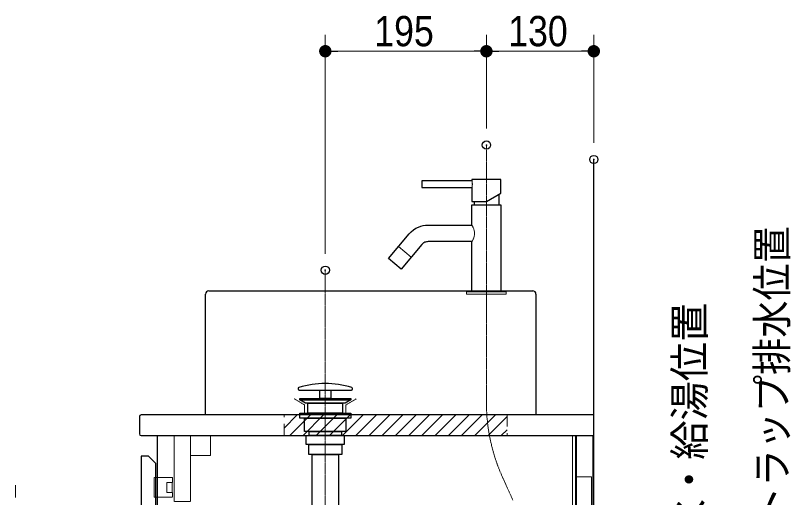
# Model space of a CAD drawing. Units: millimetres, scale not verified. Extents: x -6062 to 6062, y -3045 to 3045.
# Drawn here: x -3972 to -3034, y -1480 to -897 of the extents above; entities that cross this region are included whole.
import ezdxf
from ezdxf.enums import TextEntityAlignment as Align

# ---------------------------------------------------------------- set-up
doc = ezdxf.new("R2010")
doc.units = ezdxf.units.MM
doc.header["$LTSCALE"] = 20
doc.header["$PDMODE"] = 32
doc.header["$PDSIZE"] = 10
doc.linetypes.add('USER1', pattern=[2.91, 1.76, -0.4, 0.35, -0.4])
doc.linetypes.add('USER2', pattern=[1.11, 0.71, -0.4])
for name, color, linetype, lineweight in [('0-0_5ボウル・キャビネット', 7, 'Continuous', 15), ('0-1_4給排水', 7, 'Continuous', 30), ('0-3_2寸法-2', 7, 'Continuous', 15), ('0-4_0', 7, 'Continuous', 25), ('0-6_2寸法-1', 7, 'Continuous', 15)]:
    doc.layers.add(name, color=color, linetype=linetype, lineweight=lineweight)
doc.layers.add('0-5_Defpoints', color=7, linetype='Continuous')
doc.styles.add('ＭＳ Ｐゴシック', font='')
doc.styles.get('ＭＳ Ｐゴシック').set_extended_font_data('MS PGothic')

# ---------------------------------------------------------------- blocks, each defined once
blk = doc.blocks.new('グループ-13')
at = {"layer": '0-0_5ボウル・キャビネット', "lineweight": 30}
blk.add_line((-39020, -24600), (-31180, -24600), dxfattribs=at)
blk.add_lwpolyline([(-31100, -24680), (-31100, -27600), (-39100, -27600), (-39100, -24680)], dxfattribs=at)
at = {"layer": '0-0_5ボウル・キャビネット', "linetype": 'USER2'}
blk.add_lwpolyline([(-35450, -27211.1), (-35700, -27360), (-35700, -27560), (-36700, -27560), (-36700, -27360), (-36950, -27211.1)], dxfattribs=at)
at = {"layer": '0-0_5ボウル・キャビネット', "lineweight": 30}
for centre, start, end in [((-39020, -24680), 90, 180), ((-31180, -24680), 0, 90)]:
    blk.add_arc(centre, 80, start, end, dxfattribs=at)
blk = doc.blocks.new('グループ-18')
at = {"layer": '0-1_4給排水', "linetype": 'USER2', "lineweight": 15}
for p, q in [((-32650, -24600), (-32650, -24620)), ((-31950, -24620), (-31950, -24600))]:
    blk.add_line(p, q, dxfattribs=at)
blk.add_lwpolyline([(-31820, -24680), (-32780, -24680), (-32780, -24620), (-31820, -24620)], close=True, dxfattribs=at)
blk = doc.blocks.new('グループ-19')
at = {"layer": '0-1_4給排水'}
for p, q in [((-32000, -22266.8), (-32000, -22520)), ((-32600, -22440), (-32600, -22520))]:
    blk.add_line(p, q, dxfattribs=at)
at = {"layer": '0-1_4給排水', "lineweight": 15}
blk.add_line((-34122.2, -23784), (-34428.6, -23526.9), dxfattribs=at)
at = {"layer": '0-1_4給排水', "linetype": 'USER1', "lineweight": 15}
blk.add_line((-31659, -29660.5), (-31911, -29105.1), dxfattribs=at)
for points in [[(-32300, -25180), (-32300, -24600), (-32300, -21070)], [(-32300, -27305.8), (-32300, -27195.1), (-32300, -26665.6), (-32300, -24680)]]:
    blk.add_lwpolyline(points, dxfattribs=at)
at = {"layer": '0-1_4給排水'}
blk.add_lwpolyline([(-33860, -22100), (-32650, -22100), (-32650, -22440), (-32300, -22440), (-31950.1, -22238), (-31950, -21900), (-32650, -21900), (-32650, -21940), (-33860, -21940)], close=True, dxfattribs=at)
at = {"layer": '0-1_4給排水', "lineweight": 15}
for points in [[(-32650, -21940), (-32649.9, -21940.4), (-32649.6, -21941.6), (-32649.2, -21943.6), (-32648.6, -21946.4), (-32647.9, -21949.8), (-32647.1, -21954), (-32646.2, -21958.7), (-32645.3, -21964.1), (-32644.4, -21969.9), (-32643.5, -21976.2), (-32642.7, -21982.9), (-32642.1, -21989.9), (-32641.5, -21997.2), (-32641.1, -22004.7), (-32640.8, -22012.3), (-32640.7, -22020), (-32640.8, -22024), (-32640.8, -22028.1), (-32641.1, -22036.1), (-32641.6, -22043.9), (-32642.2, -22051.4), (-32642.9, -22058.5), (-32643.7, -22065.3), (-32644.6, -22071.5), (-32645.5, -22077.3), (-32646.4, -22082.4), (-32647.3, -22087), (-32648, -22090.9), (-32648.7, -22094.2), (-32649.3, -22096.7), (-32649.7, -22098.5), (-32649.9, -22099.6), (-32650, -22100)], [(-32650, -23008), (-32649.4, -23009), (-32647.7, -23012.1), (-32644.9, -23017.2), (-32641.1, -23024.1), (-32636.5, -23032.7), (-32631.3, -23042.9), (-32625.7, -23054.6), (-32619.7, -23067.6), (-32613.7, -23081.8), (-32607.9, -23097.2), (-32602.3, -23113.7), (-32597.3, -23131.2), (-32593.1, -23149.6), (-32589.9, -23168.8), (-32587.9, -23188.5), (-32587.2, -23208.5), (-32588, -23228.6), (-32590.1, -23248.5), (-32593.4, -23267.7), (-32597.7, -23286.3), (-32602.8, -23303.9), (-32608.5, -23320.5), (-32614.4, -23335.9), (-32620.5, -23350.1), (-32626.4, -23363), (-32632, -23374.4), (-32637.1, -23384.4), (-32641.5, -23392.7), (-32645.1, -23399.3), (-32647.8, -23404.1), (-32649.4, -23407.1), (-32650, -23408)]]:
    blk.add_lwpolyline(points, dxfattribs=at)
at = {"layer": '0-1_4給排水'}
blk.add_lwpolyline([(-32650, -24600), (-32650, -23408), (-33713.5, -23408), (-33733.2, -23409), (-33752.7, -23411.9), (-33771.8, -23416.7), (-33790.4, -23423.4), (-33811.9, -23433.9), (-33831.9, -23446.9), (-33850.3, -23462.1), (-33866.7, -23479.5), (-34363.9, -24072), (-34670.3, -23814.9), (-34173.1, -23222.3), (-34171.4, -23220.3), (-34120.6, -23167.3), (-34065.1, -23121.9), (-34006.6, -23084.5), (-33944.2, -23054.2), (-33888.5, -23034.1), (-33831.1, -23019.7), (-33772.6, -23010.9), (-33713.5, -23008), (-32650, -23008), (-32650, -22520), (-31950, -22520), (-31950, -24600)], dxfattribs=at)
at = {"layer": '0-1_4給排水', "linetype": 'USER1', "lineweight": 15}
blk.add_arc((-27944.4, -27305.8), 4355.6, 180, 204.39988, dxfattribs=at)
at = {"layer": '0-1_4給排水'}
blk.add_blockref('グループ-18', (0, 0), dxfattribs=at)
blk = doc.blocks.new('グループ-20')
at = {"layer": '0-1_4給排水', "linetype": 'USER1', "lineweight": 15}
blk.add_line((-36200, -24100), (-36200, -32940), dxfattribs=at)
at = {"layer": '0-1_4給排水'}
for p, q in [((-36860, -26965.2), (-36860, -26970)), ((-36830, -27000), (-35570, -27000)), ((-35540, -26970), (-35540, -26965.2))]:
    blk.add_line(p, q, dxfattribs=at)
for points in [[(-36330, -27000), (-36070, -27000), (-36070, -27200), (-36330, -27200)], [(-36820, -27200), (-35580, -27200), (-35580, -27240), (-36820, -27240)], [(-36681.3, -27320), (-36820, -27240), (-35580, -27240), (-35720.2, -27320)], [(-36620, -27320), (-35780, -27320), (-35780, -27560), (-36620, -27560)], [(-36820, -27560), (-35580, -27560), (-35580, -27680), (-36820, -27680)], [(-36700, -27680), (-35700, -27680), (-35700, -28000), (-36700, -28000)], [(-36660, -28100), (-35740, -28100), (-35740, -28320), (-36660, -28320)], [(-36590, -28000), (-35810, -28000), (-35810, -28100), (-36590, -28100)], [(-36600, -28320), (-35800, -28320), (-35800, -28560), (-36600, -28560)], [(-36520, -28560), (-35880, -28560), (-35880, -29920), (-36520, -29920)]]:
    blk.add_lwpolyline(points, close=True, dxfattribs=at)
for centre, radius, start, end in [((-36830, -26965.2), 30, 107.1832, 180), ((-36830, -26970), 30, 180, 270), ((-36200, -29002.5), 2162.5, 72.8168, 107.1832), ((-35570, -26970), 30, 270, 0), ((-35570, -26965.2), 30, 0, 72.8168)]:
    blk.add_arc(centre, radius, start, end, dxfattribs=at)
blk = doc.blocks.new('グループ-30')
at = {"layer": '0-0_5ボウル・キャビネット', "lineweight": 30}
blk.add_line((-40700, -27640), (-40700, -28060), dxfattribs=at)
blk.add_lwpolyline([(-40660, -28100), (-29700, -28100), (-29700, -27600), (-40660, -27600)], dxfattribs=at)
for points in [[(-40260, -28100), (-29720, -28100), (-29720, -41400), (-40260, -41400)], [(-40660, -40520), (-40580, -40600), (-40300, -40600), (-40300, -28780), (-40480, -28600), (-40660, -28600)]]:
    blk.add_lwpolyline(points, close=True, dxfattribs=at)
for centre, start, end in [((-40660, -27640), 90, 180), ((-40660, -28060), 180, 270)]:
    blk.add_arc(centre, 40, start, end, dxfattribs=at)
blk = doc.blocks.new('グループ-31')
at = {"layer": '0-0_5ボウル・キャビネット', "linetype": 'USER2'}
for p, q in [((-30220, -41400), (-30220, -28100)), ((-30120, -41400), (-30120, -28100)), ((-37920, -39600), (-30920, -39600))]:
    blk.add_line(p, q, dxfattribs=at)
for points in [[(-39860, -28100), (-39460, -28100), (-39460, -29700), (-39860, -29700)], [(-39460, -28100), (-38980, -28100), (-38980, -28580), (-39460, -28580)], [(-30220, -28100), (-30140, -28100), (-30140, -41360), (-30220, -41360)], [(-39900, -29475), (-40040, -29475), (-40040, -29235), (-39900, -29235), (-39900, -29115), (-40340, -29115), (-40340, -29595), (-39900, -29595)], [(-40040, -29235), (-39910, -29235), (-39910, -29475), (-40040, -29475)], [(-30120, -29100), (-29760, -29100), (-29760, -30700), (-30120, -30700)], [(-30120, -36600), (-29760, -36600), (-29760, -38200), (-30120, -38200)], [(-40260, -39600), (-37920, -39600), (-37920, -39280), (-38220, -39280), (-38220, -39200), (-40260, -39200)], [(-38210, -39200), (-30630, -39200), (-30630, -39280), (-38210, -39280)], [(-30620, -39280), (-30920, -39280), (-30920, -39600), (-30220, -39600), (-30220, -39200), (-30620, -39200)], [(-30120, -39200), (-29760, -39200), (-29760, -41360), (-30120, -41360)], [(-39900, -40065), (-40040, -40065), (-40040, -39825), (-39900, -39825), (-39900, -39705), (-40340, -39705), (-40340, -40185), (-39900, -40185)], [(-39660, -39600), (-39260, -39600), (-39260, -41360), (-39620, -41360), (-39660, -41320)], [(-39260, -39600), (-38780, -39600), (-38780, -40080), (-39260, -40080)], [(-40040, -39825), (-39910, -39825), (-39910, -40065), (-40040, -40065)]]:
    blk.add_lwpolyline(points, close=True, dxfattribs=at)
blk = doc.blocks.new('グループ-33')
at = {"layer": '0-0_5ボウル・キャビネット', "lineweight": 30}
blk.add_lwpolyline([(-41700, -41400), (-29700, -41400), (-29700, -21400)], dxfattribs=at)
at = {"layer": '0-0_5ボウル・キャビネット'}
for name in ['グループ-30', 'グループ-31']:
    blk.add_blockref(name, (0, 0), dxfattribs=at)
blk = doc.blocks.new('_Dot')
at = {"layer": '0-4_0'}
blk.add_line((-10, 0), (-20, 0), dxfattribs=at)
for points in [[(0, 0), (-10, 0), (-9.92, 1.25)], [(0, 0), (-9.92, -1.25), (-10, 0)], [(0, 0), (-9.92, 1.25), (-9.69, 2.49)], [(0, 0), (-9.69, -2.49), (-9.92, -1.25)], [(0, 0), (-9.69, 2.49), (-9.3, 3.68)], [(0, 0), (-9.3, -3.68), (-9.69, -2.49)], [(0, 0), (-9.3, 3.68), (-8.76, 4.82)], [(0, 0), (-8.76, -4.82), (-9.3, -3.68)], [(0, 0), (-8.76, 4.82), (-8.09, 5.88)], [(0, 0), (-8.09, -5.88), (-8.76, -4.82)], [(0, 0), (-8.09, 5.88), (-7.29, 6.85)], [(0, 0), (-7.29, -6.85), (-8.09, -5.88)], [(0, 0), (-7.29, 6.85), (-6.37, 7.71)], [(0, 0), (-6.37, -7.71), (-7.29, -6.85)], [(0, 0), (-6.37, 7.71), (-5.36, 8.44)], [(0, 0), (-5.36, -8.44), (-6.37, -7.71)], [(0, 0), (-5.36, 8.44), (-4.26, 9.05)], [(0, 0), (-4.26, -9.05), (-5.36, -8.44)], [(0, 0), (-4.26, 9.05), (-3.09, 9.51)], [(0, 0), (-3.09, -9.51), (-4.26, -9.05)], [(0, 0), (-3.09, 9.51), (-1.87, 9.82)], [(0, 0), (-1.87, -9.82), (-3.09, -9.51)], [(0, 0), (-1.87, 9.82), (-0.63, 9.98)], [(0, 0), (-0.63, -9.98), (-1.87, -9.82)], [(0, 0), (-0.63, 9.98), (0.63, 9.98)], [(0, 0), (0.63, -9.98), (-0.63, -9.98)], [(0, 0), (0.63, 9.98), (1.87, 9.82)], [(0, 0), (1.87, 9.82), (3.09, 9.51)], [(0, 0), (3.09, 9.51), (4.26, 9.05)], [(0, 0), (4.26, 9.05), (5.36, 8.44)], [(0, 0), (5.36, 8.44), (6.37, 7.71)], [(0, 0), (6.37, 7.71), (7.29, 6.85)], [(0, 0), (7.29, 6.85), (8.09, 5.88)], [(0, 0), (8.09, 5.88), (8.76, 4.82)], [(0, 0), (8.76, 4.82), (9.3, 3.68)], [(0, 0), (9.3, 3.68), (9.69, 2.49)], [(0, 0), (9.69, 2.49), (9.92, 1.25)], [(0, 0), (9.92, 1.25), (10, 0)], [(0, 0), (1.87, -9.82), (0.63, -9.98)], [(0, 0), (3.09, -9.51), (1.87, -9.82)], [(0, 0), (4.26, -9.05), (3.09, -9.51)], [(0, 0), (5.36, -8.44), (4.26, -9.05)], [(0, 0), (6.37, -7.71), (5.36, -8.44)], [(0, 0), (7.29, -6.85), (6.37, -7.71)], [(0, 0), (8.09, -5.88), (7.29, -6.85)], [(0, 0), (8.76, -4.82), (8.09, -5.88)], [(0, 0), (9.3, -3.68), (8.76, -4.82)], [(0, 0), (9.69, -2.49), (9.3, -3.68)], [(0, 0), (9.92, -1.25), (9.69, -2.49)], [(0, 0), (10, 0), (9.92, -1.25)]]:
    blk.add_solid(points, dxfattribs=at)

msp = doc.modelspace()

# ---------------------------------------------------------------- linework, layer by layer
at = {"layer": '0-0_5ボウル・キャビネット'}
for p, q in [((-3647.5, -1380), (-3647.3, -1380)), ((-3647.5, -1396), (-3631.5, -1380)), ((-3640.5, -1405), (-3615.5, -1380)), ((-3624.5, -1405), (-3599.5, -1380)), ((-3608.5, -1405), (-3583.5, -1380)), ((-3592.5, -1405), (-3567.5, -1380)), ((-3576.5, -1405), (-3551.5, -1380)), ((-3560.5, -1405), (-3535.5, -1380)), ((-3544.5, -1405), (-3519.5, -1380)), ((-3528.5, -1405), (-3503.5, -1380)), ((-3512.5, -1405), (-3487.5, -1380)), ((-3496.5, -1405), (-3471.5, -1380)), ((-3480.5, -1405), (-3455.5, -1380)), ((-3464.5, -1405), (-3439.5, -1380)), ((-3448.5, -1405), (-3423.5, -1380)), ((-3432.5, -1405), (-3407.5, -1380)), ((-3416.5, -1405), (-3391.5, -1380)), ((-3400.5, -1405), (-3377.5, -1382)), ((-3384.5, -1405), (-3377.5, -1398))]:
    msp.add_line(p, q, dxfattribs=at)
at = {"layer": '0-0_5ボウル・キャビネット', "linetype": 'USER2'}
msp.add_lwpolyline([(-3647.5, -1380), (-3377.5, -1380), (-3377.5, -1405), (-3647.5, -1405)], close=True, dxfattribs=at)
at = {"layer": '0-3_2寸法-2'}
msp.add_line((-3972.5, -1479.99), (-3972.5, -1464.99), dxfattribs=at)
at = {"layer": '0-5_Defpoints'}
for p in [(-3402.5, -940), (-3402.5, -1053.5), (-3272.5, -1071), (-3597.5, -1205)]:
    msp.add_point(p, dxfattribs=at)
at = {"layer": '0-6_2寸法-1'}
for p, q in [((-3597.5, -1185), (-3597.5, -920)), ((-3402.5, -1033.5), (-3402.5, -920)), ((-3402.5, -1033.5), (-3402.5, -920)), ((-3272.5, -1051), (-3272.5, -920)), ((-3582.49, -940), (-3417.51, -940)), ((-3287.51, -940), (-3387.49, -940))]:
    msp.add_line(p, q, dxfattribs=at)

# ---------------------------------------------------------------- block references
at = {"layer": '0-0_5ボウル・キャビネット', "xscale": 0.05, "yscale": 0.05}
for name in ['グループ-33', 'グループ-13']:
    msp.add_blockref(name, (-1787.5, 0), dxfattribs=at)
at = {"layer": '0-1_4給排水', "xscale": 0.05, "yscale": 0.05}
for name in ['グループ-19', 'グループ-20']:
    msp.add_blockref(name, (-1787.5, 0), dxfattribs=at)
at = {"layer": '0-6_2寸法-1', "xscale": 0.7503418, "yscale": 0.7503418, "rotation": 180}
for p in [(-3597.5, -940), (-3402.5, -940)]:
    msp.add_blockref('_Dot', p, dxfattribs=at)
at = {"layer": '0-6_2寸法-1', "xscale": 0.7503418, "yscale": 0.7503418}
for p in [(-3402.5, -940), (-3272.5, -940)]:
    msp.add_blockref('_Dot', p, dxfattribs=at)

# ---------------------------------------------------------------- texts
at = {"layer": '0-3_2寸法-2', "style": 'ＭＳ Ｐゴシック'}
for s, width, p in [('Pトラップ排水位置', 0.9, (-3027.48, -1540.42)), ('壁給水・給湯位置', 0.95, (-3127.38, -1624.36))]:
    msp.add_text(s, height=36.66, rotation=90, dxfattribs=dict(at, width=width)).set_placement(p, align=Align.BOTTOM_LEFT)
at = {"layer": '0-6_2寸法-1', "style": 'ＭＳ Ｐゴシック', "width": 0.9}
for s, p in [('195', (-3538.22, -944.96)), ('130', (-3376.11, -944.96))]:
    msp.add_text(s, height=36.66, dxfattribs=at).set_placement(p, align=Align.BOTTOM_LEFT)

doc.saveas('drawing.dxf')
